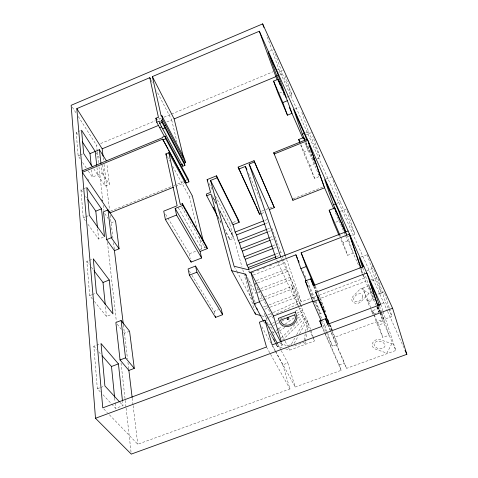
<?xml version="1.0" encoding="UTF-8"?>
<svg xmlns="http://www.w3.org/2000/svg" width="478" height="478" viewBox="0 0 478 478"><rect width="100%" height="100%" fill="white"/><g stroke="black" fill="none" stroke-linecap="round" stroke-linejoin="round"><path stroke-width="0.36" stroke-dasharray="2.39 1.79" d="M305.358 341.656L304.892 344.513L303.841 342.35L293.038 346.347M305.472 340.939L306.751 333.088M307.217 330.232L308.376 323.086L300.554 305.155M304.193 340.205L305.484 332.335M305.597 331.618L307.36 320.887M279.965 343.545L287.505 345.833L291.257 344.441L295.237 337.343M296.683 334.761L306.093 317.99M294.161 343.383L298.123 336.297M299.563 333.728L307.121 320.206M282.462 340.187L305.795 317.117M281.261 338.077L304.755 314.882M272.651 335.962L284.834 327.364M297.621 318.342L304.319 313.616M272.681 332.933L275.681 330.818M276.278 330.394L278.077 329.127M278.68 328.703L282.277 326.163M285.276 324.048L294.275 317.709M297.274 315.594L303.279 311.363M269.114 325.046L271.725 323.666M272.382 323.319L275.651 321.598M276.302 321.252L277.61 320.565M280.222 319.185L284.141 317.117M295.249 311.256L301.785 307.808L301.313 306.452M270.942 326.91L269.64 327.597L268.756 325.942M273.547 325.536L276.153 324.162M276.804 323.821L278.752 322.787M282.008 321.073L284.613 319.698M296.975 313.174L302.837 310.085M268.254 324.693L266.395 318.426L265.206 316.197L267.238 315.271M267.919 314.96L272.663 312.803M273.338 312.493L299.085 300.758L283.872 260.444L275.573 263.635M266.395 318.426L268.421 317.506M269.096 317.201L271.797 315.97M276.523 313.819L300.142 303.058L299.085 300.758M80.173 158.875L78.141 155.84L76.211 132.436L77.544 131.874M78.213 131.593L80.884 130.47M269.299 51.331L273.727 49.467M97.213 151.185L96.55 145.264L97.924 144.691M100.679 143.543L155.033 120.904M155.72 120.617L161.223 118.329M163.978 117.182L170.861 114.314M171.548 114.027L273.38 71.622M277.509 69.902L278.883 69.328L266.64 35.085M78.141 155.84L79.987 155.069M80.603 154.812L82.449 154.047M278.71 72.411L283.317 70.493M279.869 74.723L282.337 73.702L274.713 52.239M166.864 121.938L171.68 119.936L156.623 90.886M279.427 93.096L281.912 92.075M88.305 171.028L92.374 177.111L102.095 173.108L101.246 165.8M286.842 97.118L288.76 96.323M289.399 96.06L291.956 95.008L284.798 74.699M85.383 220.74L83.244 217.783L80.943 189.826L82.885 189.031M83.536 188.768L86.13 187.705M93.748 168.788L105.142 186.056L109.402 184.317L106.845 163.811M294.807 108.859L299.234 107.054M83.244 217.783L85.269 216.958M85.944 216.689L88.645 215.596M185.589 180.284L186.94 179.734M110.412 211.192L173.269 185.781M173.956 185.5L183.63 181.592M305.795 132.788L308.519 131.683L301.307 110.944M175.653 186.366L183.958 183.008M306.332 134.694L311.614 132.561M111.105 222.832L115.568 221.039M196.763 227.247L189.569 196.996L192.335 195.884M318.969 176.669L314.596 178.402L303.363 152.243L308.161 150.319L305.514 142.91M87.946 224.284L98.629 239.066L103.218 237.231M213.493 198.077L216.313 204.148M317.045 158.911L320.242 157.638L312.809 136.045M314.596 178.402L309.959 165.597L315.044 163.566M92.457 299.061L89.661 295.589L86.841 261.37L88.777 260.606M89.422 260.349L92.642 259.064M325.966 179.059L331.762 176.764M224.523 228.902L229.338 238.104L233.348 236.526L229.721 223.782L232.451 222.7M233.139 222.431L238.6 220.28M261.651 211.192L265.051 209.854M265.732 209.585L273.213 206.633M293.134 198.776L323.361 186.862M261.669 213.427L263.748 212.608M264.842 220.394L268.301 219.038M265.493 223.584L267.555 222.772M167.927 218.147L189.27 253.806L196.9 250.819M199.673 249.731L201.907 248.853L198.651 235.17M181.783 207.076L204.883 247.688L206.872 246.905M226.022 232.577L229.81 239.801L233.832 238.223L241.982 266.844M89.661 295.589L91.68 294.801M92.356 294.532L95.731 293.211M267.351 229.147L269.431 228.335M336.853 203.329L340.276 201.991L354.825 234.214L351.563 235.469M268.493 231.633L270.566 230.82M269.789 237.512L272.52 236.449M340.372 211.372L346.46 209.006L354.825 234.214M271.522 239.741L273.607 238.934M272.842 245.71L277.646 243.846L281.853 254.541M335.753 222.228L339.093 220.932L338.621 219.575M273.978 248.154L277.389 246.827M94.321 301.379L106.433 316.424L111.661 314.405M275.925 253.973L280.747 252.109M276.362 256.662L280.478 255.073M252.049 272.687L254.123 271.886M256.889 270.823L260.349 269.49M263.115 268.427L266.575 267.094M269.347 266.031L272.807 264.698M347.643 236.974L348.952 236.473M253.262 275.035L284.972 262.852M340.778 237.154L343.102 242.549L348.809 240.356L353.218 253.179L347.62 255.318L340.683 239.161M256.447 280.556L287.027 268.839M129.568 331.248L124.411 333.22L123.509 332.09M254.876 283.944L256.955 283.149M257.648 282.886L288.12 271.229M100.404 392.008L97.339 388.739L93.837 346.233L100.362 343.736M256.674 290.098L260.098 288.796M260.779 288.533L290.206 277.306M257.2 292.661L291.293 279.672M191.965 275.286L214.126 311.333L218.589 309.636M360.639 257.146L366.602 254.876M259.727 298.642L263.85 297.077M264.537 296.814L293.408 285.844M260.241 301.182L294.49 288.186M263.492 306.99L268.325 305.161M269.018 304.904L296.641 294.454M264.681 309.248L269.496 307.432M270.184 307.169L297.71 296.766M366.728 270.817L373.479 268.266L381.45 293.169L377.554 294.621M281.303 258.311L301.313 301.899L315.803 296.438M319.268 295.135L364.182 278.202L360.824 268.331M317.577 291.538L320.463 298.338L365.568 281.363L378.982 311.991L372.924 314.237L370.892 309.511M370.761 279.875L376.915 277.557M371.86 280.939L375.338 279.63L381.45 293.169M362.736 288.132L368.813 285.85L374.77 299.401L368.586 301.708L362.736 288.132L367.122 300.728L369.733 306.804M97.339 388.739L100.081 387.712M100.768 387.455L104.198 386.17M308.334 285.713L320.547 313.753L322.405 313.06M377.931 294.125L384.204 291.783L389.307 307.999M367.122 300.728L373.079 298.505L368.813 285.85M381.552 303.59L385.495 302.12L388.441 308.639M322.28 319.716L324.956 325.841L326.85 325.136M373.647 314.154L372.452 310.688L378.713 308.364L380.213 311.781M275.25 342.971L277.383 346.914L282.361 345.068L281.494 342.236M111.631 403.994L115.712 408.349L122.989 405.649L122.511 401.251M285.587 348.844L289.74 350.117L314.56 340.939L313.371 337.504M332.001 330.364L334.911 337.157L382.34 319.651L395.838 350.464L346.526 368.383L330.441 331.099M381.348 313.55L383.936 319.429L391.972 316.46L389.528 308.704M373.886 314.847L376.754 323.164L382.89 320.899L380.106 312.546M374.22 314.799L378.648 325.07L385.023 322.716L389.134 335.162L382.89 337.45L376.754 323.164M326.169 332.049L332.395 346.203L337.564 344.303L334.911 337.157M275.316 351.258L282.749 364.822L287.84 362.951L295.213 387.025L341.196 370.319L339.219 364.899L322.453 326.988M339.219 364.899L344.513 362.969L346.526 368.383M109.45 414.808L137.772 444.229L289.973 388.931L282.749 364.822M261.699 315.85L266.575 317.237M275.047 340.246L273.822 339.876L273.237 337.916M282.128 347.787L277.288 346.305L269.598 332.055M103.786 408.923L107.389 412.663M102.955 394.732L111.123 403.45M119.972 402.362L122.989 405.649M93.837 346.233L96.777 349.609M98.737 351.862L101.193 354.676M117.212 324.192L121.263 329.27M86.841 261.37L89.535 264.89M91.328 267.232L93.126 269.58M80.943 189.826L83.064 192.873M85.616 196.53L86.464 197.749M104.766 213.6L108.148 218.524M87.629 178.862L89.296 181.323M101.384 199.171L103.051 201.632M82.61 162.526L86.273 167.993M76.211 132.436L78.237 135.549M102.095 173.108L109.402 184.317M96.006 152.685L99.185 157.638M72.339 107.162L76.313 113.411M78.296 116.53L96.55 145.264M189.246 270.859L190.411 272.759M165.639 214.323L167.545 217.508M178.258 207.697L201.907 248.853M266.503 346.998L289.973 388.931M167.312 156.515L169.827 161.086M172.695 166.308L189.569 196.996M272.149 344.895L275.346 350.733M275.698 351.378L295.213 387.025M261.866 326.719L270.715 342.863M272.484 346.096L274.964 350.613M234.095 266.24L236.556 270.799M236.909 271.45L251.673 298.822M263.898 321.939L264.609 323.253M269.574 332.455L274.898 342.314M277.742 344.142L280.879 349.98M281.225 350.625L287.84 362.951M158.397 117.188L160.859 121.794M247.281 277.318L255.873 293.594M280.974 342.445L282.361 345.068M217.986 216.42L221.081 222.336M218.105 217.466L221.2 223.381M248.53 270.942L250.239 274.229M255.025 283.424L273.147 318.24M278.274 328.093L284.774 340.575M285.115 341.232L287.505 345.833M288.461 347.667L289.74 350.117M219.737 210.774L233.097 236.628M212.716 197.372L216.462 204.62M219.868 211.21L233.832 238.223M151.15 80.328L152.858 83.626M212.184 195.544L215.208 201.393M219.312 209.346L233.348 236.526M291.257 344.441L292.088 346.06M209.131 183.57L212.166 189.503M215.542 196.094L229.721 223.782M276.75 260.062L298.32 306.201M298.631 306.87L309.248 329.581M309.559 330.25L312.684 336.93M312.994 337.599L314.56 340.939M300.244 304.492L291.03 284.577L298.392 306.171M371.998 265.021L373.479 268.266M282.337 73.702L291.956 95.008M308.519 131.683L320.242 157.638M388.734 309.29L391.972 316.46M271.797 228.143L277.646 243.846M278.883 69.328L387.305 310.79M387.61 311.471L403.796 347.518M248.441 173.191L260.641 200.276M321.766 326.456L341.196 370.319M305.914 142.169L312.379 156.85M312.672 157.519L313.556 159.521M345.869 232.935L347.052 235.63M372.762 294.042L367.684 282.51L365.126 274.91M378.188 306.362L381.062 312.893M305.938 142.868L313.574 160.232M313.867 160.895L314.751 162.902M345.552 232.953L346.144 234.298M346.442 234.973L348.809 240.356M380.518 312.469L385.023 322.716M321.431 321.27L325.877 331.374M280.67 87.57L281.566 89.619M283.066 93.031L283.962 95.08M304.904 142.886L319.597 176.424L318.874 174.392M335.604 212.961L359.121 266.646M359.42 267.327L362.097 273.446M362.396 274.127L364.182 278.202M310.682 293.169L313.658 299.975M313.956 300.656L321.987 319.035M302.956 271.062L304.426 274.444M304.719 275.119L306.183 278.507M307.36 281.213L315.588 300.172M327.52 324.323L330.149 330.423M301.021 144.846L309.959 165.597M339.912 235.128L340.491 236.479M372.452 310.688L373.927 314.112M338.95 235.122L339.529 236.467M328.105 324.885L331.033 331.684M331.326 332.365L344.513 362.969M313.544 286.34L315.874 291.795M329.856 324.502L332.186 329.951L330.25 324.634M329.384 324.251L331.708 329.689M329.145 324.67L337.564 344.303M314.691 286.489L325.213 311.214M313.956 286.376L316 291.162M315.271 286.101L317.29 290.857M320.463 298.338L325.506 311.901M300.674 144.858L303.363 152.243M316.083 301.528L320.547 313.753M324.956 325.841L327.436 332.628M327.687 333.309L332.395 346.203M308.692 145.629L310.658 151.173M312.863 157.417L313.849 160.19M343.102 242.549L347.62 255.318M285.444 256.094L286.424 258.915M286.669 259.62L301.313 301.899M368.586 301.708L372.924 314.237M308.376 323.086L313.132 336.823M378.648 325.07L382.89 337.45M346.209 232.798L347.165 235.582M300.142 303.058L301.08 305.771M282.301 255.855L283.203 258.473M361.021 267.979L362.694 272.908M363.65 275.728L365.568 281.363M332.945 180.272L340.276 201.991M362.802 268.009L364.893 274.223M377.393 306.84L379.048 311.799M377.345 307.097L378.982 311.991M378.713 308.364L379.873 311.847M377.871 306.231L379.753 311.883M379.986 312.588L382.34 319.651M379.538 306.117L381.623 312.421M381.856 313.126L383.936 319.429M380.799 304.522L382.884 310.879M383.111 311.59L395.838 350.464M367.259 254.625L375.338 279.63M378.05 278.722L385.495 302.12M271.426 327.048L273.769 334.857M276.529 344.076L277.383 346.914M274.014 338.777L274.981 342.033M264.364 313.341L265.206 316.197M249.193 270.829L249.779 272.819M248.614 279.839L255.121 302.407M255.324 303.112L255.939 305.227M242.8 269.706L243.613 272.568M243.816 273.285L254.206 309.78M229.338 238.104L229.81 239.801M204.536 246.248L204.883 247.688M171.68 119.936L176.974 142.121M214.126 311.333L214.759 314.028M189.27 253.806L190.334 258.652M103.236 157.656L103.589 160.608M104.037 164.295L109.546 209.997M110.167 215.16L112.933 238.14M113.471 242.591L114.457 250.645M123.384 324.879L127.489 358.751M127.925 362.396L128.893 370.42M132.233 398.27L133.033 404.938M133.123 405.679L137.772 444.229M102.621 164.785L105.142 186.056M97.297 151.926L98.546 163.034M98.964 166.738L102.878 201.549M103.296 205.253L103.875 210.434M107.454 242.28L116.369 321.527M121.03 363.005L126.025 407.441M126.108 408.182L131.271 454.1M96.968 167.563L97.769 174.888M91.633 169.768L92.374 177.111M97.59 228.783L98.629 239.066M105.465 306.828L106.433 316.424M114.678 398.066L115.12 402.476M115.198 403.211L115.712 408.349M362.844 296.432C362.736 300.59 354.174 304.797 353.642 299.073C353.786 294.95 362.264 290.755 362.844 296.432M385.071 345.887C383.481 350.864 374.28 349.06 374.005 344.064C375.636 339.129 384.754 340.922 385.071 345.887M391.835 343.706L386.845 353.158L376.246 349.394A5.903 5.013 -12.9 0 1 372.786 342.63A5.903 5.013 -12.9 0 1 381.259 340.049L391.835 343.706M369.016 293.432L361.804 300.895A5.563 4.487 -16.4 0 1 353.606 302.574A5.563 4.487 -16.4 0 1 353.666 295.715L360.836 288.336L369.016 293.432"/><path stroke-width="0.72" d="M262.643 23.9L71.15 105.291L95.492 418.268L131.271 454.1L406.85 354.323L392.587 308.244L262.643 23.9L263.892 27.395M277.395 343.491L264.866 320.14L259.393 322.202L266.503 346.998L102.752 407.854L76.815 108.626L149.781 77.687L150.468 79.007M164.617 136.857L156.718 122.213L159.264 121.155L159.748 123.384L182.739 166.272L184.938 165.376L184.394 163.129L185.494 162.681L184.514 158.678L161.845 115.748L161.158 116.034L152.363 76.594L259.339 31.225L380.799 304.522L327.52 324.323L325.47 318.766L319.758 320.893L321.766 326.456L272.149 344.895L264.866 320.14M156.718 122.213L155.87 118.239L158.397 117.188L149.781 77.687M184.938 165.376L162.072 122.416L161.576 120.193L162.735 119.709L161.845 115.748M159.748 123.384L162.072 122.416M91.184 165.358L90.001 153.611L99.382 149.716L106.48 160.883M276.792 76.002L268.033 51.863L277.389 72.961L286.203 97.381L276.792 76.002L278.638 75.237M103.057 156.186L102.167 148.813L158.6 125.367M183.516 157.513L174.135 118.914L275.884 76.641L259.339 31.225M159.676 127.698L161.57 126.909M164.504 125.696L165.651 125.218M273.577 81.117L277.987 79.288L287.398 100.697L291.962 113.346L287.451 115.186L278.184 93.61L273.577 81.117L282.821 102.579L287.451 115.186M162.699 128.881L165.006 127.925M109.48 212.322L82.336 172.325L162.675 139.158L186.223 182.96L188.935 181.867L188.29 179.19L165.113 136.105L162.263 137.288L162.365 137.754L82.21 170.867M162.843 139.94L165.705 138.763L165.113 136.105M282.821 102.579L287.398 100.697M168.806 152.703L180.314 204.494L182.429 203.652L182.811 205.373L175.145 208.444L200.073 251.446L201.614 258.006L191.092 262.111L165.376 219.498L163.733 211.139L177.147 205.767L165.878 153.904L168.806 152.703L192.335 195.884L203.491 241.928M180.391 164.761L181.598 164.271M97.44 227.313L95.809 211.151L101.485 208.85L86.775 187.436L89.32 215.321L104.527 236.706L101.485 208.85M108.022 209.92L103.493 211.754L106.606 239.598L114.457 250.645L119.094 248.799L115.568 221.039L108.022 209.92L111.314 237.715L119.094 248.799M305.036 140.168L302.389 134.163L304.432 133.338M109.898 212.937L173.58 187.203M184.651 182.727L186.038 182.172L186.223 182.96M299.939 142.844L298.714 139.492L303.59 137.521L304.767 140.197M217.412 216.152L206.735 195.789L206.287 194.086L210.553 192.377L207.105 179.614L216.534 175.814L238.6 220.28L239.197 222.276L233.007 224.714L210.535 180.457L217.102 177.81L216.534 175.814M260.976 213.702L259.584 214.246L238.122 167.115L254.015 160.71L274.336 207.619L269.335 209.591L249.134 164.097L254.451 161.952L254.015 160.71M333.817 208.88L324.586 187.812L307.874 140.43L274.205 153.994L273.733 152.757L307.33 139.212M238.761 169.093L245.393 166.422L246.917 169.804M206.735 195.789L211.013 194.08L231.687 270.668L255.431 314.07L261.006 315.653M106.606 239.598L111.314 237.715M165.376 219.498L176.555 215.04L175.145 208.444M273.733 152.757L292.924 200.288L324.586 187.812M94.023 270.751L103.009 282.468L109.259 280.012L112.963 313.897L96.407 292.948L93.288 258.807L109.259 280.012M233.007 224.714L235.128 232.057L263.462 220.938M235.128 232.057L236.586 234.907L264.806 223.853M200.073 251.446L207.297 248.62L206.872 246.905L182.429 203.652M236.586 234.907L238.217 240.536L266.658 229.416M345.97 232.099L339.016 211.903L324.676 179.567L333.423 204.668L335.478 203.867M238.217 240.536L239.46 242.961L267.112 232.171M338.95 235.122L333.746 223.005L329.163 210.183L334.606 208.061L345.259 232.284M195.556 266.049L188.075 268.959L189.396 275.131L215.554 317.398L222.611 314.715L221.135 308.663L195.556 266.049L196.936 272.197L222.611 314.715M239.46 242.961L241.121 248.674L269.108 237.775M241.121 248.674L242.358 251.081L270.136 240.285M189.396 275.131L196.936 272.197M242.358 251.081L244.049 256.877L272.161 245.973M244.049 256.877L245.28 259.267L273.291 248.417M245.28 259.267L246.995 265.147L275.238 254.242M246.995 265.147L248.225 267.513L275.675 256.925M348.109 230.976L247.843 269.628L234.095 266.24L210.535 180.457M121.113 320.481L115.861 322.501L120.044 359.952L128.893 370.42L134.288 368.395L129.568 331.248L121.113 320.481L125.535 357.873L134.288 368.395M280.628 341.794L259.476 301.815L250.759 272.191L295.906 254.81L297.669 258.873M314.399 285.802L306.213 266.575L301.134 252.796L349.532 234.166L361.021 267.979M295.906 254.81L300.883 268.612L306.213 266.575M321.132 320.595L312.839 301.72L305.328 280.921L310.748 278.859L313.664 285.695M231.687 270.668L245.62 274.169L254.129 303.847L259.476 301.815M363.889 266.479L313.257 285.659L310.748 278.859M120.044 359.952L125.535 357.873M102.172 355.799L111.488 366.495L118.424 363.872L122.434 400.522M328.858 323.994L318.408 299.628L315.713 292.321L366.805 273.034L377.871 306.231M250.759 272.191L273.464 316.018L312.827 301.212M312.839 301.72L318.408 299.628M379.58 304.319L377.608 305.054L369.398 280.389L375.839 294.908L379.311 305.418M95.492 418.268L392.587 308.244M119.47 401.813L104.885 385.913L101.013 343.485L118.424 363.872M87.737 199.577L95.809 211.151M92.541 166.953L83.68 153.534L81.553 130.189L95.212 151.448L96.729 165.364M82.294 141.781L90.001 153.611M76.815 108.626L102.167 148.813M176.555 215.04L201.614 258.006M182.811 205.373L207.297 248.62M165.878 153.904L166.595 155.207M162.675 139.158L167.981 148.933M168.692 150.235L185.685 181.521M165.705 138.763L188.935 181.867M254.129 303.847L263.545 321.288M155.87 118.239L156.581 119.554M162.735 119.709L185.494 162.681M161.576 120.193L184.394 163.129M245.62 274.169L246.284 275.43M213.17 207.225L214.891 210.511M152.363 76.594L174.135 118.914M207.105 179.614L207.781 180.929M217.102 177.81L239.197 222.276M238.122 167.115L241.229 173.855M241.85 175.199L255.515 204.853M256.136 206.197L259.584 214.246M405.015 350.243L406.85 354.323M309.487 145.324L310.031 146.543M363.358 266.772L359.313 257.654L362.569 267.316M319.758 320.893L321.855 325.632M333.423 204.668L345.57 232.266M275.884 76.641L277.377 80.059M289.31 107.293L302.807 138.106M305.328 280.921L307.707 286.364M254.451 161.952L274.336 207.619M300.883 268.612L306.249 280.921M298.254 260.229L299.138 262.261M298.714 139.492L299.867 142.169M329.163 210.183L339.619 234.453M325.47 318.766L327.812 324.204M317.918 296.563L318.497 297.925M319.37 299.969L321.993 306.105M322.578 307.468L323.451 309.511M324.03 310.873L324.909 312.917M325.488 314.279L326.36 316.328M327.818 319.734L328.691 321.778M315.713 292.321L329.091 323.576M301.134 252.796L314.978 285.42M292.446 199.045L292.924 200.288M277.987 79.288L280.006 84.857M302.389 134.163L293.546 109.378L305.012 135.226L306.727 140.084M303.59 137.521L304.552 140.215M308.292 141.93L324.048 186.587M334.606 208.061L336.022 212.124M269.335 209.591L285.205 255.389M349.071 233.79L360.346 266.921M249.134 164.097L280.688 256.967M245.393 166.422L276.123 258.729M273.464 316.018L281.273 341.525M248.225 267.513L248.805 269.502M256.752 308.047L257.158 309.457M255.025 312.642L255.431 314.07M182.202 164.026L182.739 166.272M215.237 316.048L215.554 317.398M190.788 260.725L191.092 262.111M114.362 250L123.3 324.132M128.833 370.097L132.143 397.523M99.382 149.716L100.995 163.607M103.009 282.468L105.244 304.617M111.488 366.495L114.601 397.332M295.428 311.955L278.316 318.378L280.138 323.445A9.202 7.445 -25.6 0 0 290.325 325.859A9.202 7.445 -25.6 0 0 296.928 317.159L295.428 311.955M294.777 314.841L280.478 320.206L281.458 322.65A7.66 6.19 -25.6 0 0 289.931 324.652A7.66 6.19 -25.6 0 0 295.422 317.416L294.777 314.841M287.774 319.483A0.92 0.741 -25.6 0 0 288.861 318.384A0.92 0.741 -25.6 0 0 287.374 318.252A0.92 0.741 -25.6 0 0 287.774 319.483"/></g></svg>
